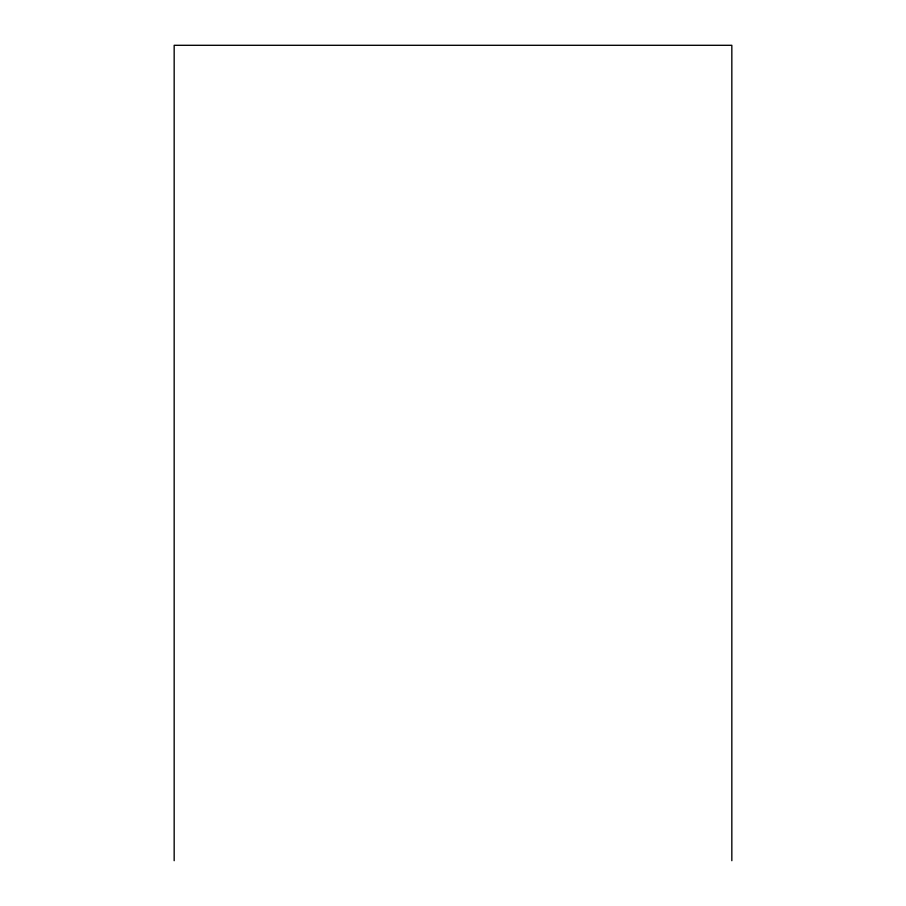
<?xml version="1.0" encoding="UTF-8"?>
<svg xmlns="http://www.w3.org/2000/svg" width="906" height="906" viewBox="0 0 906 906"><rect width="100%" height="100%" fill="white"/><g stroke="black" fill="none" stroke-linecap="round" stroke-linejoin="round"><path stroke-width="1.36" d="M731.833 860.7L731.833 45.3L174.167 45.3L174.167 860.7"/></g></svg>
